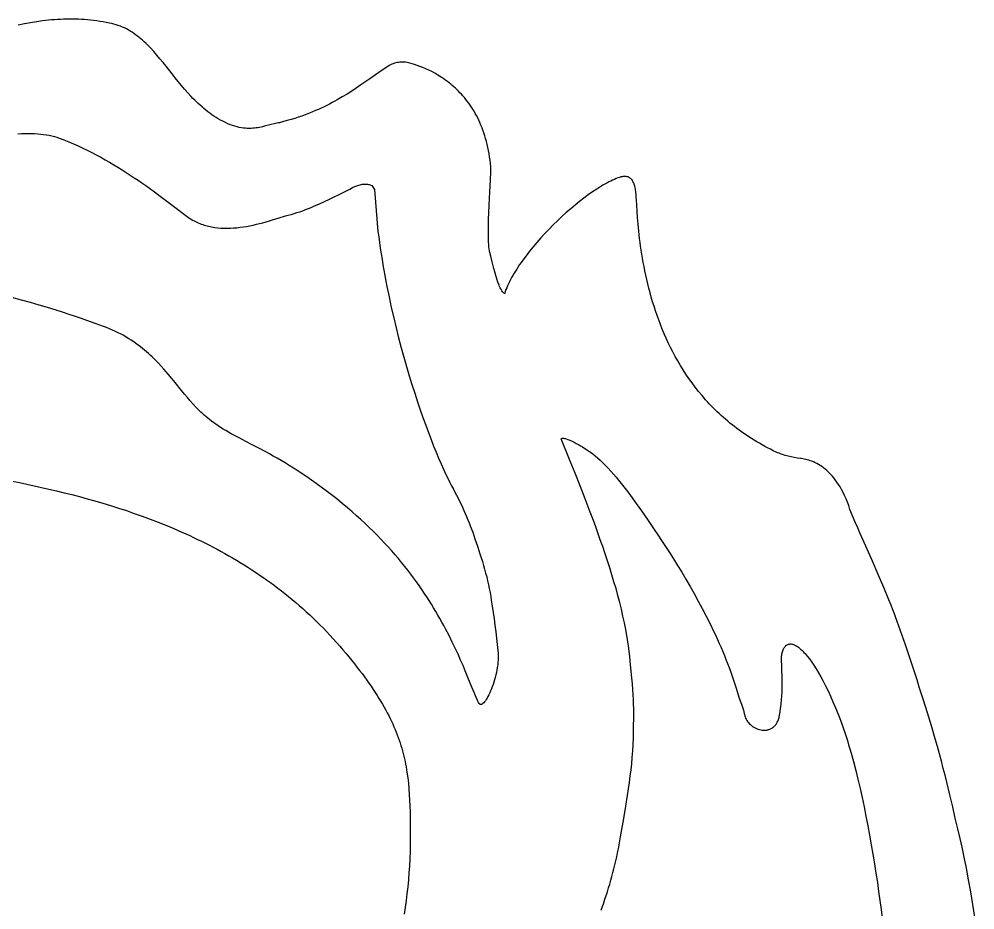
# Model space of a CAD drawing. Extents: x -599 to 1104, y -19005 to -18097.
# Drawn here: x 686.1 to 1099.1, y -18481.8 to -18097.1 of the extents above; entities that cross this region are included whole.
import ezdxf

# ---------------------------------------------------------------- set-up
doc = ezdxf.new("R2010")
doc.units = 0
doc.layers.add('Layer_1', color=1, linetype='CONTINUOUS')

msp = doc.modelspace()

# ---------------------------------------------------------------- linework, layer by layer
at = {"layer": 'Layer_1'}
for points in [[(1099.13, -18484.92), (1098.26, -18479.45), (1097.34, -18474.05), (1096.4, -18468.8), (1095.45, -18463.78), (1094.51, -18459.06), (1093.6, -18454.74), (1093.16, -18452.76), (1092.74, -18450.9), (1091.74, -18446.72), (1090.68, -18442.2), (1089.55, -18437.32), (1088.32, -18432.11), (1086.96, -18426.55), (1086.24, -18423.64), (1085.47, -18420.65), (1084.67, -18417.57), (1083.82, -18414.41), (1082.92, -18411.16), (1081.98, -18407.83), (1080.34, -18402.28), (1078.64, -18396.72), (1076.9, -18391.16), (1075.12, -18385.6), (1074.14, -18382.48), (1073.15, -18379.38), (1071.16, -18373.38), (1069.12, -18367.36), (1067.03, -18361.31), (1064.87, -18355.24), (1064.39, -18353.92), (1063.72, -18352.21), (1062.9, -18350.16), (1061.94, -18347.84), (1059.75, -18342.58), (1057.33, -18336.89), (1054.89, -18331.23), (1052.63, -18326.03), (1050.76, -18321.77), (1049.46, -18318.89), (1048.49, -18316.75), (1047.43, -18314.32), (1046.3, -18311.65), (1045.14, -18308.8), (1044.6, -18307.19), (1044.03, -18305.65), (1043.45, -18304.2), (1042.84, -18302.82), (1042.21, -18301.51), (1041.56, -18300.28), (1040.9, -18299.11), (1040.22, -18298.01), (1039.53, -18296.98), (1038.82, -18296.01), (1038.11, -18295.11), (1037.39, -18294.26), (1036.66, -18293.47), (1035.92, -18292.74), (1035.18, -18292.06), (1034.44, -18291.43), (1033.7, -18290.85), (1032.96, -18290.32), (1032.23, -18289.84), (1031.5, -18289.4), (1030.78, -18289), (1030.06, -18288.64), (1029.36, -18288.32), (1028.66, -18288.04), (1027.98, -18287.79), (1027.32, -18287.57), (1026.67, -18287.38), (1026.04, -18287.22), (1025.43, -18287.09), (1024.84, -18286.98), (1024.28, -18286.89), (1023.74, -18286.82), (1022.39, -18286.64), (1021.04, -18286.43), (1019.71, -18286.17), (1018.39, -18285.86), (1017.08, -18285.49), (1016.43, -18285.29), (1015.79, -18285.07), (1015.16, -18284.84), (1014.53, -18284.59), (1013.9, -18284.33), (1013.28, -18284.05), (1012.02, -18283.45), (1010.79, -18282.83), (1009.56, -18282.21), (1008.36, -18281.57), (1007.17, -18280.92), (1006, -18280.26), (1004.85, -18279.58), (1003.72, -18278.9), (1002.6, -18278.2), (1001.49, -18277.5), (1000.41, -18276.78), (999.34, -18276.05), (998.29, -18275.32), (997.25, -18274.57), (996.23, -18273.81), (995.23, -18273.05), (994.24, -18272.27), (993.26, -18271.49), (992.31, -18270.69), (991.37, -18269.89), (990.44, -18269.08), (989.53, -18268.26), (988.63, -18267.43), (987.75, -18266.6), (986.88, -18265.75), (986.03, -18264.9), (985.19, -18264.04), (984.37, -18263.18), (983.56, -18262.3), (982.77, -18261.43), (981.22, -18259.65), (979.73, -18257.85), (978.29, -18256.02), (976.9, -18254.17), (975.57, -18252.31), (974.29, -18250.42), (973.06, -18248.52), (971.87, -18246.61), (970.74, -18244.68), (969.65, -18242.74), (968.61, -18240.79), (967.61, -18238.83), (966.66, -18236.86), (965.74, -18234.89), (964.88, -18232.91), (964.05, -18230.94), (963.26, -18228.96), (962.51, -18226.98), (961.8, -18225.01), (961.12, -18223.04), (960.48, -18221.08), (959.87, -18219.12), (959.3, -18217.18), (958.76, -18215.24), (958.25, -18213.32), (957.78, -18211.41), (957.33, -18209.52), (956.91, -18207.65), (956.52, -18205.79), (956.15, -18203.95), (955.81, -18202.14), (955.49, -18200.35), (955.2, -18198.59), (954.93, -18196.85), (954.68, -18195.14), (954.45, -18193.46), (954.24, -18191.82), (953.88, -18188.62), (953.58, -18185.58), (953.33, -18182.7), (953.14, -18179.98), (952.98, -18177.46), (952.86, -18175.13), (952.79, -18173.97), (952.71, -18172.85), (952.59, -18171.76), (952.45, -18170.71), (952.26, -18169.72), (952.15, -18169.25), (952.02, -18168.8), (951.89, -18168.37), (951.73, -18167.96), (951.57, -18167.57), (951.39, -18167.2), (951.19, -18166.85), (950.97, -18166.53), (950.73, -18166.24), (950.48, -18165.98), (950.2, -18165.74), (949.91, -18165.53), (949.59, -18165.36), (949.25, -18165.22), (948.88, -18165.11), (948.5, -18165.03), (948.08, -18165), (947.65, -18165), (947.18, -18165.04), (946.69, -18165.12), (946.17, -18165.24), (945.62, -18165.4), (944.88, -18165.65), (944.12, -18165.94), (943.35, -18166.26), (942.56, -18166.61), (941.75, -18166.99), (940.93, -18167.4), (940.09, -18167.84), (939.24, -18168.3), (938.38, -18168.8), (937.51, -18169.32), (936.62, -18169.87), (935.72, -18170.44), (933.9, -18171.65), (932.05, -18172.96), (930.17, -18174.35), (928.28, -18175.82), (926.38, -18177.36), (924.47, -18178.97), (922.56, -18180.64), (920.67, -18182.36), (918.79, -18184.13), (916.93, -18185.94), (915.11, -18187.79), (913.32, -18189.67), (911.57, -18191.56), (909.88, -18193.48), (908.24, -18195.41), (906.67, -18197.34), (905.16, -18199.27), (903.74, -18201.19), (903.06, -18202.14), (902.4, -18203.09), (901.76, -18204.04), (901.15, -18204.98), (900.56, -18205.91), (900, -18206.84), (899.46, -18207.76), (898.95, -18208.67), (898.47, -18209.57), (898.01, -18210.46), (897.59, -18211.33), (897.2, -18212.2), (896.83, -18213.05), (896.5, -18213.89), (896.21, -18214.72), (895.94, -18215.53), (895.83, -18215.5), (895.71, -18215.46), (895.59, -18215.4), (895.47, -18215.32), (895.23, -18215.11), (894.99, -18214.82), (894.75, -18214.47), (894.5, -18214.06), (894.26, -18213.6), (894.01, -18213.09), (893.77, -18212.53), (893.53, -18211.93), (893.04, -18210.62), (892.57, -18209.21), (892.12, -18207.73), (891.68, -18206.21), (891.27, -18204.7), (890.53, -18201.85), (889.95, -18199.46), (889.54, -18197.85), (889.39, -18197.14), (889.25, -18196.32), (889.14, -18195.39), (889.05, -18194.35), (888.99, -18193.23), (888.94, -18192.03), (888.9, -18190.76), (888.89, -18189.42), (888.9, -18186.58), (888.95, -18183.6), (889.05, -18180.55), (889.18, -18177.48), (889.32, -18174.48), (889.47, -18171.62), (889.75, -18166.57), (889.94, -18162.92), (889.97, -18161.8), (889.97, -18161.44), (889.95, -18161.23), (889.91, -18160.89), (889.77, -18159.4), (889.61, -18157.94), (889.41, -18156.52), (889.19, -18155.12), (888.94, -18153.76), (888.67, -18152.43), (888.38, -18151.13), (888.06, -18149.86), (887.72, -18148.62), (887.36, -18147.4), (886.98, -18146.22), (886.57, -18145.07), (886.15, -18143.94), (885.71, -18142.84), (885.25, -18141.77), (884.77, -18140.73), (884.28, -18139.72), (883.77, -18138.73), (883.24, -18137.77), (882.7, -18136.83), (882.14, -18135.92), (881.58, -18135.03), (880.99, -18134.17), (880.4, -18133.34), (879.8, -18132.52), (879.18, -18131.74), (878.56, -18130.97), (877.92, -18130.23), (877.28, -18129.51), (876.63, -18128.82), (875.98, -18128.14), (875.31, -18127.49), (874.64, -18126.86), (873.97, -18126.25), (873.29, -18125.66), (872.61, -18125.09), (871.93, -18124.54), (871.24, -18124.01), (870.55, -18123.5), (869.86, -18123.01), (868.49, -18122.09), (867.12, -18121.23), (865.76, -18120.45), (864.42, -18119.73), (863.1, -18119.07), (861.8, -18118.48), (860.55, -18117.94), (859.33, -18117.46), (858.15, -18117.03), (857.03, -18116.64), (855.96, -18116.31), (854.96, -18116.02), (854.35, -18115.87), (853.74, -18115.75), (853.13, -18115.66), (852.51, -18115.61), (851.9, -18115.59), (851.28, -18115.6), (850.67, -18115.65), (850.06, -18115.72), (849.46, -18115.83), (848.86, -18115.97), (848.27, -18116.14), (847.69, -18116.35), (847.12, -18116.58), (846.56, -18116.85), (846.01, -18117.14), (845.48, -18117.47), (843.48, -18118.81), (841.51, -18120.14), (837.63, -18122.82), (833.77, -18125.49), (831.82, -18126.81), (829.84, -18128.11), (827.82, -18129.4), (825.74, -18130.66), (823.61, -18131.9), (822.51, -18132.52), (821.4, -18133.12), (820.26, -18133.72), (819.1, -18134.3), (817.92, -18134.88), (816.71, -18135.46), (815.48, -18136.02), (814.22, -18136.57), (812.93, -18137.11), (811.61, -18137.65), (811.14, -18137.83), (809.71, -18138.37), (808.25, -18138.9), (806.75, -18139.41), (805.2, -18139.92), (803.62, -18140.4), (801.99, -18140.88), (800.32, -18141.34), (798.61, -18141.78), (798.03, -18141.86), (797.45, -18141.96), (796.87, -18142.07), (796.29, -18142.21), (795.1, -18142.51), (793.89, -18142.84), (792.64, -18143.19), (791.34, -18143.52), (790.67, -18143.67), (789.99, -18143.81), (789.29, -18143.94), (788.58, -18144.05), (787.84, -18144.14), (787.09, -18144.21), (786.33, -18144.25), (785.54, -18144.26), (784.73, -18144.25), (783.9, -18144.19), (783.04, -18144.1), (782.16, -18143.97), (781.26, -18143.8), (780.33, -18143.59), (779.37, -18143.32), (778.38, -18143.01), (777.37, -18142.64), (776.33, -18142.21), (775.25, -18141.72), (774.14, -18141.18), (773.16, -18140.65), (772.19, -18140.1), (771.25, -18139.53), (770.32, -18138.94), (769.42, -18138.33), (768.53, -18137.69), (767.66, -18137.04), (766.81, -18136.38), (765.97, -18135.69), (765.15, -18134.99), (764.34, -18134.27), (763.54, -18133.54), (762.76, -18132.8), (762, -18132.04), (761.24, -18131.28), (760.5, -18130.5), (759.04, -18128.92), (757.62, -18127.3), (756.24, -18125.67), (754.88, -18124.01), (753.54, -18122.35), (752.22, -18120.69), (749.6, -18117.38), (748.3, -18115.76), (746.99, -18114.16), (745.67, -18112.6), (744.34, -18111.08), (742.98, -18109.6), (742.29, -18108.89), (741.6, -18108.19), (740.9, -18107.5), (740.18, -18106.84), (739.46, -18106.19), (738.73, -18105.55), (737.99, -18104.94), (737.24, -18104.35), (736.48, -18103.78), (735.7, -18103.23), (734.91, -18102.71), (734.11, -18102.21), (733.29, -18101.73), (732.46, -18101.29), (731.61, -18100.86), (730.74, -18100.47), (729.86, -18100.1), (728.96, -18099.77), (728.04, -18099.46), (727.1, -18099.18), (726.15, -18098.94), (725.17, -18098.73), (723.77, -18098.47), (722.39, -18098.23), (721.02, -18098.02), (719.66, -18097.83), (718.31, -18097.66), (716.97, -18097.51), (715.65, -18097.38), (714.33, -18097.28), (713.02, -18097.19), (711.72, -18097.13), (710.42, -18097.08), (709.13, -18097.06), (707.84, -18097.06), (706.55, -18097.07), (705.27, -18097.1), (703.99, -18097.16), (702.71, -18097.23), (701.43, -18097.31), (700.14, -18097.42), (698.86, -18097.54), (697.57, -18097.68), (696.28, -18097.84), (693.68, -18098.2), (691.05, -18098.62), (688.38, -18099.1), (685.67, -18099.63)], [(685.58, -18146.55), (687.09, -18146.48), (688.57, -18146.45), (690.02, -18146.44), (691.43, -18146.46), (692.81, -18146.51), (694.15, -18146.59), (695.45, -18146.7), (696.71, -18146.84), (697.93, -18147.02), (699.11, -18147.23), (700.25, -18147.47), (701.35, -18147.74), (702.4, -18148.05), (703.4, -18148.4), (703.4, -18148.4), (705.48, -18149.19), (707.54, -18150.02), (709.59, -18150.89), (711.61, -18151.79), (713.61, -18152.72), (715.59, -18153.68), (717.54, -18154.66), (719.48, -18155.67), (721.39, -18156.7), (723.28, -18157.76), (725.15, -18158.83), (726.99, -18159.92), (728.8, -18161.02), (730.6, -18162.14), (732.36, -18163.26), (734.11, -18164.39), (735.82, -18165.53), (737.51, -18166.67), (739.17, -18167.82), (740.81, -18168.96), (744, -18171.24), (747.07, -18173.49), (750.02, -18175.69), (752.86, -18177.84), (758.15, -18181.87), (758.73, -18182.3), (759.31, -18182.71), (759.9, -18183.1), (760.5, -18183.47), (761.1, -18183.82), (761.7, -18184.16), (762.31, -18184.47), (762.93, -18184.77), (763.55, -18185.04), (764.17, -18185.31), (764.8, -18185.55), (765.44, -18185.78), (766.07, -18185.99), (766.72, -18186.18), (767.36, -18186.36), (768.01, -18186.52), (768.66, -18186.67), (769.32, -18186.8), (770.64, -18187.02), (771.98, -18187.19), (773.33, -18187.3), (774.69, -18187.36), (776.06, -18187.37), (777.43, -18187.34), (778.82, -18187.26), (780.21, -18187.14), (781.61, -18186.98), (783.01, -18186.78), (784.41, -18186.55), (785.82, -18186.29), (787.23, -18186), (788.64, -18185.68), (790.04, -18185.34), (791.45, -18184.98), (792.86, -18184.6), (794.26, -18184.2), (795.65, -18183.78), (798.43, -18182.92), (801.17, -18182.03), (802.42, -18181.73), (803.68, -18181.39), (804.93, -18181.03), (806.18, -18180.64), (807.43, -18180.23), (808.67, -18179.79), (809.9, -18179.34), (811.12, -18178.88), (812.33, -18178.4), (813.52, -18177.91), (815.85, -18176.9), (818.1, -18175.88), (820.25, -18174.86), (822.28, -18173.86), (824.19, -18172.9), (827.55, -18171.17), (828.98, -18170.45), (830.21, -18169.83), (831.24, -18169.35), (831.67, -18169.17), (832.04, -18169.02), (832.52, -18168.86), (832.98, -18168.71), (833.43, -18168.59), (833.88, -18168.48), (834.31, -18168.4), (834.73, -18168.34), (835.14, -18168.3), (835.55, -18168.28), (835.94, -18168.28), (836.33, -18168.3), (836.7, -18168.34), (837.07, -18168.41), (837.44, -18168.49), (837.79, -18168.59), (838.14, -18168.71), (838.48, -18168.86), (839.63, -18170.61), (841.19, -18188.72), (841.5, -18191.15), (841.84, -18193.57), (842.19, -18195.97), (842.56, -18198.37), (842.94, -18200.75), (843.34, -18203.12), (843.75, -18205.48), (844.17, -18207.82), (844.61, -18210.16), (845.05, -18212.47), (845.99, -18217.07), (846.96, -18221.59), (847.98, -18226.05), (849.03, -18230.43), (850.12, -18234.74), (851.23, -18238.96), (852.36, -18243.09), (853.51, -18247.14), (854.68, -18251.08), (855.86, -18254.92), (857.05, -18258.66), (858.24, -18262.28), (859.43, -18265.79), (860.62, -18269.18), (861.8, -18272.44), (862.96, -18275.57), (864.11, -18278.57), (865.23, -18281.43), (866.34, -18284.14), (867.41, -18286.7), (868.45, -18289.11), (869.45, -18291.36), (870.41, -18293.45), (871.33, -18295.37), (872.19, -18297.12), (873.01, -18298.69), (873.76, -18300.07), (874.47, -18301.35), (875.15, -18302.64), (875.82, -18303.94), (876.47, -18305.25), (877.11, -18306.56), (877.73, -18307.88), (878.33, -18309.21), (878.91, -18310.55), (879.48, -18311.9), (880.04, -18313.25), (880.58, -18314.6), (881.1, -18315.97), (882.12, -18318.71), (883.08, -18321.47), (884.17, -18324.73), (885.25, -18328.02), (886.29, -18331.32), (886.79, -18332.98), (887.27, -18334.64), (887.72, -18336.31), (888.16, -18337.98), (888.57, -18339.65), (888.95, -18341.32), (889.3, -18343), (889.62, -18344.68), (889.9, -18346.36), (890.14, -18348.04), (890.55, -18350.63), (890.96, -18353.32), (891.35, -18356.06), (891.73, -18358.84), (892.1, -18361.62), (892.44, -18364.38), (892.76, -18367.09), (893.05, -18369.71), (893.14, -18370.69), (893.18, -18371.7), (893.17, -18372.73), (893.13, -18373.79), (893.04, -18374.86), (892.92, -18375.94), (892.76, -18377.03), (892.57, -18378.12), (892.36, -18379.2), (892.11, -18380.28), (891.84, -18381.35), (891.55, -18382.4), (891.24, -18383.43), (890.92, -18384.43), (890.57, -18385.4), (890.22, -18386.34), (889.86, -18387.23), (889.49, -18388.08), (889.11, -18388.88), (888.73, -18389.62), (888.35, -18390.31), (887.98, -18390.93), (887.61, -18391.48), (887.25, -18391.96), (886.89, -18392.36), (886.55, -18392.68), (886.39, -18392.8), (886.23, -18392.91), (886.07, -18392.99), (885.92, -18393.04), (885.77, -18393.08), (885.63, -18393.08), (885.5, -18393.07), (885.37, -18393.02), (885.24, -18392.95), (885.12, -18392.85), (885.01, -18392.73), (884.91, -18392.57), (884.66, -18392.14), (884.41, -18391.67), (883.88, -18390.58), (883.32, -18389.33), (882.71, -18387.91), (881.36, -18384.6), (879.79, -18380.71), (878.9, -18378.56), (877.95, -18376.29), (876.92, -18373.9), (875.8, -18371.4), (874.6, -18368.8), (873.3, -18366.09), (871.91, -18363.29), (870.41, -18360.41), (869.62, -18358.94), (868.81, -18357.45), (867.96, -18355.95), (867.09, -18354.42), (866.18, -18352.88), (865.25, -18351.32), (864.28, -18349.75), (863.29, -18348.17), (862.26, -18346.57), (861.19, -18344.96), (860.1, -18343.34), (858.97, -18341.71), (857.8, -18340.07), (856.6, -18338.42), (855.36, -18336.76), (854.08, -18335.1), (852.77, -18333.43), (851.42, -18331.75), (850.03, -18330.07), (848.6, -18328.39), (847.13, -18326.7), (845.61, -18325.01), (844.06, -18323.32), (842.46, -18321.63), (840.83, -18319.94), (839.14, -18318.25), (837.42, -18316.56), (835.64, -18314.88), (833.83, -18313.2), (831.96, -18311.52), (830.05, -18309.85), (828.09, -18308.19), (825.7, -18306.2), (823.36, -18304.31), (821.07, -18302.5), (818.84, -18300.79), (816.67, -18299.16), (814.54, -18297.61), (812.47, -18296.13), (810.45, -18294.73), (808.48, -18293.4), (806.55, -18292.14), (804.68, -18290.93), (802.85, -18289.79), (801.06, -18288.71), (799.32, -18287.67), (797.62, -18286.69), (795.96, -18285.75), (794.35, -18284.85), (792.77, -18284), (789.74, -18282.38), (786.85, -18280.88), (784.1, -18279.47), (781.47, -18278.11), (778.97, -18276.78), (777.77, -18276.12), (776.59, -18275.46), (775.43, -18274.79), (774.3, -18274.11), (773.21, -18273.42), (772.16, -18272.73), (771.17, -18272.06), (770.22, -18271.39), (769.31, -18270.72), (768.44, -18270.05), (767.6, -18269.39), (766.8, -18268.73), (766.04, -18268.07), (765.3, -18267.41), (764.58, -18266.74), (763.89, -18266.08), (763.22, -18265.4), (762.56, -18264.73), (761.29, -18263.35), (760.06, -18261.94), (758.83, -18260.48), (757.6, -18258.97), (756.34, -18257.4), (753.62, -18254.04), (752.12, -18252.24), (750.5, -18250.33), (749.63, -18249.32), (748.65, -18248.19), (747.55, -18246.98), (746.34, -18245.68), (745.01, -18244.33), (743.57, -18242.93), (742.81, -18242.21), (742.01, -18241.49), (741.19, -18240.77), (740.34, -18240.05), (739.45, -18239.32), (738.54, -18238.6), (737.6, -18237.88), (736.62, -18237.17), (735.62, -18236.46), (734.59, -18235.76), (733.52, -18235.08), (732.43, -18234.41), (731.3, -18233.75), (730.15, -18233.12), (728.96, -18232.5), (727.74, -18231.9), (726.5, -18231.33), (725.22, -18230.78), (723.9, -18230.26), (722.56, -18229.77), (719.39, -18228.64), (715.38, -18227.21), (713.06, -18226.4), (710.53, -18225.54), (707.8, -18224.62), (704.86, -18223.66), (701.72, -18222.66), (698.38, -18221.62), (694.83, -18220.56), (691.09, -18219.48), (687.14, -18218.38), (683, -18217.27)], [(937.6, -18481.92), (938.18, -18480.35), (938.74, -18478.76), (939.29, -18477.16), (939.82, -18475.55), (940.34, -18473.93), (940.85, -18472.3), (941.34, -18470.66), (941.82, -18469.01), (942.29, -18467.35), (942.73, -18465.68), (943.17, -18464), (943.59, -18462.31), (943.99, -18460.61), (944.38, -18458.9), (944.75, -18457.18), (945.1, -18455.45), (945.43, -18453.71), (945.75, -18451.96), (946.05, -18450.2), (947.11, -18443.93), (948.12, -18438), (948.6, -18435.13), (949.05, -18432.32), (949.48, -18429.54), (949.88, -18426.8), (950.24, -18424.07), (950.57, -18421.35), (950.86, -18418.63), (951.1, -18415.89), (951.3, -18413.13), (951.45, -18410.33), (951.54, -18407.49), (951.57, -18406.04), (951.58, -18404.58), (951.68, -18401.43), (951.71, -18399.83), (951.73, -18398.21), (951.73, -18396.52), (951.7, -18394.77), (951.66, -18392.92), (951.58, -18390.96), (951.47, -18388.87), (951.32, -18386.62), (951.14, -18384.21), (950.92, -18381.61), (950.65, -18378.8), (950.33, -18375.77), (949.97, -18372.49), (949.55, -18368.94), (949.38, -18367.58), (949.18, -18366.21), (948.98, -18364.83), (948.75, -18363.44), (948.25, -18360.62), (947.69, -18357.77), (947.06, -18354.88), (946.39, -18351.95), (945.65, -18349), (944.87, -18346.03), (944.05, -18343.04), (943.18, -18340.03), (942.27, -18337.01), (941.33, -18333.98), (940.35, -18330.95), (939.35, -18327.93), (938.32, -18324.9), (937.27, -18321.89), (936.21, -18318.89), (935.13, -18315.91), (934.03, -18312.94), (932.93, -18310.01), (930.73, -18304.23), (928.53, -18298.6), (926.37, -18293.16), (924.28, -18287.93), (920.42, -18278.26), (920.57, -18278.16), (920.75, -18278.09), (920.97, -18278.05), (921.23, -18278.05), (921.51, -18278.07), (921.82, -18278.13), (922.16, -18278.21), (922.52, -18278.31), (923.3, -18278.58), (924.15, -18278.94), (925.04, -18279.35), (925.97, -18279.81), (926.9, -18280.3), (927.82, -18280.81), (928.71, -18281.33), (929.56, -18281.84), (931.03, -18282.76), (932.1, -18283.47), (932.1, -18283.47), (933.04, -18284.11), (934.02, -18284.85), (935.05, -18285.68), (936.11, -18286.6), (937.2, -18287.59), (938.32, -18288.66), (939.45, -18289.8), (940.6, -18290.99), (941.75, -18292.23), (942.91, -18293.52), (944.06, -18294.85), (945.2, -18296.22), (946.33, -18297.6), (947.44, -18299.01), (948.52, -18300.43), (949.57, -18301.86), (952.74, -18306.25), (955, -18309.43), (957.64, -18313.18), (959.08, -18315.27), (960.59, -18317.47), (962.16, -18319.8), (963.78, -18322.25), (965.45, -18324.8), (967.16, -18327.46), (968.9, -18330.21), (970.67, -18333.05), (972.45, -18335.97), (974.24, -18338.97), (976.03, -18342.05), (977.81, -18345.18), (979.57, -18348.38), (981.32, -18351.63), (983.03, -18354.92), (984.71, -18358.26), (986.34, -18361.62), (987.13, -18363.32), (987.91, -18365.02), (988.68, -18366.72), (989.43, -18368.43), (990.16, -18370.15), (990.88, -18371.86), (991.57, -18373.58), (992.25, -18375.3), (992.9, -18377.02), (993.53, -18378.74), (994.14, -18380.46), (994.72, -18382.18), (995.28, -18383.9), (995.82, -18385.61), (996.53, -18387.93), (997.16, -18389.86), (997.72, -18391.5), (998.22, -18392.94), (998.68, -18394.26), (999.1, -18395.55), (999.5, -18396.91), (999.89, -18398.42), (1000.05, -18398.93), (1000.27, -18399.44), (1000.55, -18399.93), (1000.87, -18400.41), (1001.24, -18400.87), (1001.65, -18401.31), (1002.1, -18401.74), (1002.58, -18402.13), (1003.1, -18402.51), (1003.64, -18402.85), (1004.2, -18403.15), (1004.79, -18403.43), (1005.39, -18403.66), (1006, -18403.86), (1006.62, -18404), (1007.24, -18404.11), (1007.87, -18404.16), (1008.49, -18404.16), (1009.11, -18404.11), (1009.41, -18404.06), (1009.71, -18404), (1010.01, -18403.92), (1010.3, -18403.83), (1010.59, -18403.72), (1010.88, -18403.59), (1011.16, -18403.45), (1011.43, -18403.29), (1011.7, -18403.11), (1011.96, -18402.92), (1012.21, -18402.71), (1012.45, -18402.48), (1012.69, -18402.23), (1012.92, -18401.96), (1013.14, -18401.68), (1013.35, -18401.37), (1013.55, -18401.04), (1013.74, -18400.7), (1013.91, -18400.33), (1014.08, -18399.94), (1014.23, -18399.53), (1014.38, -18399.1), (1014.5, -18398.64), (1014.62, -18398.17), (1014.72, -18397.67), (1014.81, -18397.15), (1015.11, -18394.99), (1015.35, -18392.98), (1015.54, -18391.12), (1015.69, -18389.38), (1015.79, -18387.76), (1015.86, -18386.24), (1015.9, -18384.81), (1015.91, -18383.46), (1015.9, -18382.18), (1015.87, -18380.95), (1015.77, -18378.59), (1015.65, -18376.3), (1015.56, -18373.96), (1015.55, -18373.37), (1015.57, -18372.81), (1015.61, -18372.26), (1015.67, -18371.74), (1015.74, -18371.24), (1015.84, -18370.76), (1015.95, -18370.3), (1016.09, -18369.87), (1016.24, -18369.47), (1016.41, -18369.09), (1016.59, -18368.74), (1016.79, -18368.42), (1017.01, -18368.13), (1017.25, -18367.87), (1017.5, -18367.63), (1017.77, -18367.43), (1018.05, -18367.26), (1018.34, -18367.13), (1018.65, -18367.03), (1018.98, -18366.96), (1019.32, -18366.93), (1019.67, -18366.93), (1020.03, -18366.97), (1020.41, -18367.05), (1020.8, -18367.17), (1021.2, -18367.33), (1021.61, -18367.52), (1022.04, -18367.76), (1022.47, -18368.04), (1022.92, -18368.37), (1023.38, -18368.73), (1023.84, -18369.14), (1024.31, -18369.6), (1024.79, -18370.07), (1025.26, -18370.57), (1025.74, -18371.09), (1026.21, -18371.63), (1026.69, -18372.2), (1027.65, -18373.41), (1028.62, -18374.73), (1029.59, -18376.15), (1030.57, -18377.69), (1031.57, -18379.34), (1032.57, -18381.11), (1033.58, -18383), (1034.61, -18385.03), (1035.66, -18387.18), (1036.71, -18389.46), (1037.79, -18391.89), (1038.88, -18394.46), (1039.99, -18397.18), (1040.59, -18398.72), (1041.19, -18400.29), (1041.77, -18401.9), (1042.35, -18403.55), (1042.91, -18405.22), (1043.47, -18406.93), (1044.02, -18408.66), (1044.56, -18410.42), (1045.09, -18412.21), (1045.62, -18414.02), (1046.64, -18417.72), (1047.63, -18421.51), (1048.59, -18425.37), (1049.51, -18429.29), (1050.4, -18433.27), (1051.26, -18437.3), (1052.08, -18441.36), (1052.87, -18445.44), (1053.64, -18449.54), (1054.37, -18453.64), (1055.06, -18457.74), (1055.73, -18461.82), (1056.37, -18465.87), (1056.98, -18469.88), (1057.55, -18473.85), (1058.1, -18477.76), (1058.62, -18481.61), (1059.11, -18485.37)], [(683.25, -18296.59), (686.34, -18297.23), (689.46, -18297.89), (692.61, -18298.57), (695.8, -18299.28), (699.02, -18300.02), (702.27, -18300.79), (705.55, -18301.59), (708.85, -18302.42), (712.17, -18303.29), (715.51, -18304.2), (718.87, -18305.14), (722.25, -18306.13), (725.64, -18307.16), (729.04, -18308.23), (732.45, -18309.35), (735.87, -18310.51), (739.29, -18311.73), (742.72, -18312.99), (746.15, -18314.31), (749.58, -18315.68), (753, -18317.11), (756.42, -18318.6), (759.83, -18320.15), (761.54, -18320.94), (763.24, -18321.75), (764.93, -18322.58), (766.63, -18323.42), (768.32, -18324.28), (770, -18325.16), (771.69, -18326.05), (773.36, -18326.96), (775.04, -18327.89), (776.71, -18328.83), (778.37, -18329.79), (780.03, -18330.77), (781.69, -18331.77), (783.33, -18332.78), (784.97, -18333.81), (786.61, -18334.87), (788.24, -18335.94), (789.86, -18337.03), (791.48, -18338.13), (793.08, -18339.26), (794.68, -18340.41), (796.27, -18341.58), (797.86, -18342.76), (799.43, -18343.97), (801, -18345.2), (802.56, -18346.45), (804.11, -18347.72), (805.64, -18349.01), (807.17, -18350.32), (808.69, -18351.66), (810.2, -18353.01), (811.7, -18354.39), (813.19, -18355.79), (814.66, -18357.21), (816.13, -18358.66), (817.58, -18360.12), (819.02, -18361.62), (820.45, -18363.13), (821.87, -18364.67), (823.27, -18366.23), (824.66, -18367.81), (826.04, -18369.42), (827.33, -18370.96), (828.58, -18372.48), (829.8, -18373.97), (830.98, -18375.45), (832.12, -18376.9), (833.22, -18378.33), (834.29, -18379.74), (835.32, -18381.14), (836.32, -18382.52), (837.28, -18383.88), (838.21, -18385.22), (839.11, -18386.55), (839.98, -18387.86), (840.81, -18389.16), (841.61, -18390.44), (842.39, -18391.71), (843.13, -18392.97), (843.84, -18394.22), (844.53, -18395.45), (845.19, -18396.68), (845.82, -18397.89), (846.42, -18399.1), (846.99, -18400.29), (847.54, -18401.48), (848.07, -18402.67), (848.57, -18403.84), (849.05, -18405.01), (849.5, -18406.18), (849.93, -18407.34), (850.34, -18408.5), (850.73, -18409.65), (851.09, -18410.8), (851.44, -18411.95), (851.76, -18413.1), (852.07, -18414.25), (852.35, -18415.4), (852.62, -18416.55), (852.87, -18417.7), (853.11, -18418.85), (853.33, -18420.01), (853.53, -18421.17), (853.72, -18422.33), (854.05, -18424.68), (854.32, -18427.05), (854.55, -18429.45), (854.74, -18431.88), (854.88, -18434.36), (854.99, -18436.88), (855.07, -18439.46), (855.12, -18442.1), (855.15, -18444.79), (855.17, -18450.4), (855.15, -18453.5), (855.07, -18456.59), (854.95, -18459.67), (854.79, -18462.74), (854.58, -18465.79), (854.32, -18468.82), (854.03, -18471.83), (853.7, -18474.82), (853.33, -18477.79), (852.92, -18480.72), (852.48, -18483.62)]]:
    msp.add_lwpolyline(points, dxfattribs=at)

doc.saveas('drawing.dxf')
